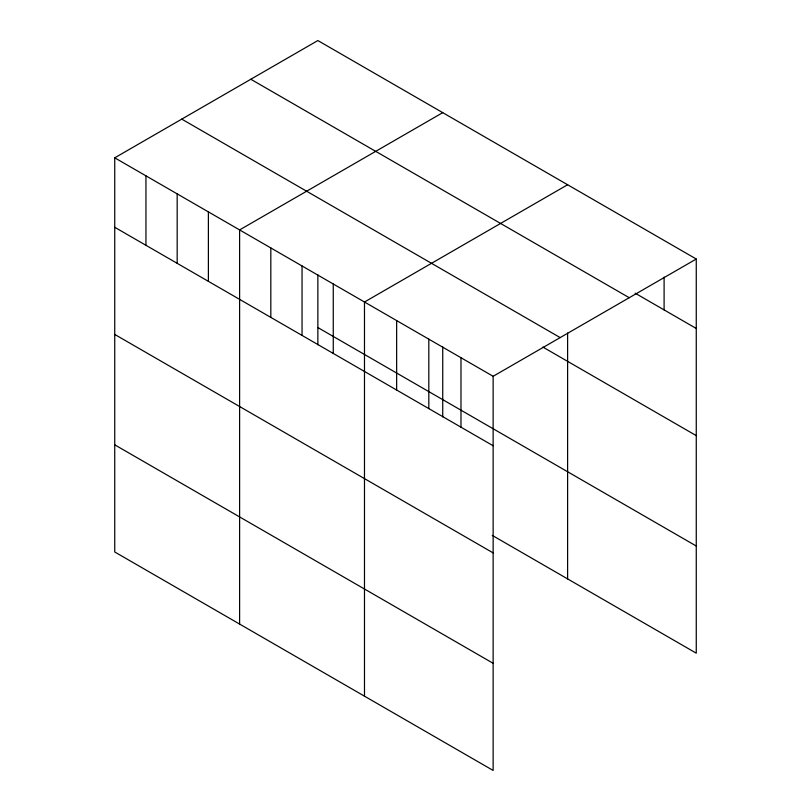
<?xml version="1.0" encoding="UTF-8"?>
<svg xmlns="http://www.w3.org/2000/svg" width="811" height="811" viewBox="0 0 811 811"><rect width="100%" height="100%" fill="white"/><g stroke="black" fill="none" stroke-linecap="round" stroke-linejoin="round"><path stroke-width="1.22" d="M114.736 157.821L493.139 376.294L493.139 770.45L114.736 551.977L114.736 157.821L317.861 40.55L696.264 259.023L696.264 653.179L492.257 535.392M442.735 112.648L239.61 229.918L239.61 624.075M567.609 184.746L364.484 302.016L364.484 696.173M493.139 376.294L696.264 259.023M635.155 293.187L696.264 328.475M250.822 79.255L629.235 297.718M181.765 119.126L560.178 337.599M542.843 347.047L696.264 435.629M317.861 327.553L696.264 546.026M114.736 227.273L493.139 445.746M114.736 334.426L493.139 552.899M114.736 444.823L493.139 663.297M664.097 277.068L664.097 309.903M567.609 333.017L567.609 578.902M460.983 357.722L460.983 427.174M442.735 346.905L442.735 416.895M428.816 339.15L428.816 408.602M396.65 320.588L396.65 390.04M333.26 283.992L333.26 353.444M317.861 274.807L317.861 344.797M302.047 265.967L302.047 335.419M270.823 247.943L270.823 317.395M208.386 211.894L208.386 281.346M177.173 193.87L177.173 263.322M145.95 175.845L145.95 245.297"/></g></svg>
